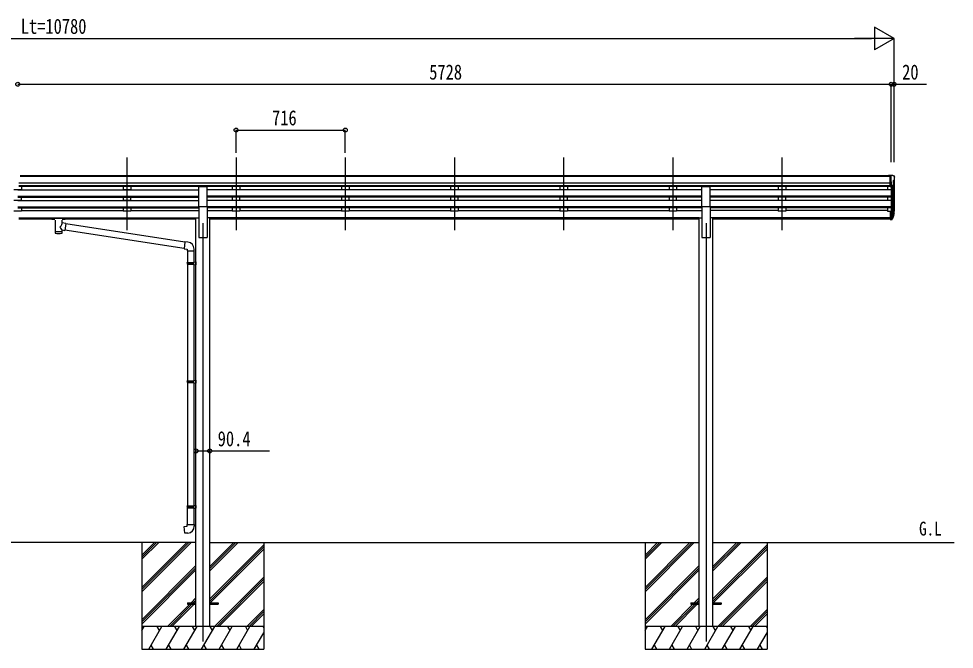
# Model space of a CAD drawing. Units: millimetres, scale not verified. Extents: x -12615 to 12615, y -8910 to 8910.
# Drawn here: x -228 to 5908, y -4527 to -394 of the extents above; entities that cross this region are included whole.
import ezdxf
from ezdxf.enums import TextEntityAlignment as Align

# ---------------------------------------------------------------- set-up
doc = ezdxf.new("R2010")
doc.units = ezdxf.units.MM
doc.header["$LTSCALE"] = 30
for name, color, linetype in [('0-2_USER1', 3, 'Continuous'), ('0-3_YKK_12', 2, 'Continuous'), ('0-4_YKK_13', 4, 'Continuous'), ('0-5_YKK_A1', 4, 'Continuous'), ('0-6_YKK_D', 6, 'Continuous')]:
    doc.layers.add(name, color=color, linetype=linetype)
doc.styles.add('ＭＳ ゴシック', font='')
doc.styles.get('ＭＳ ゴシック').set_extended_font_data('MS Gothic')

msp = doc.modelspace()

# ---------------------------------------------------------------- linework, layer by layer
at = {"layer": '0-3_YKK_12'}
for p, q in [((482.23, -1302.48), (482.23, -1780)), ((1198.23, -1302.48), (1198.23, -1780)), ((1914.23, -1302.48), (1914.23, -1780)), ((2630.23, -1302.48), (2630.23, -1780)), ((3346.23, -1302.48), (3346.23, -1780)), ((4062.23, -1302.48), (4062.23, -1780)), ((4778.23, -1302.48), (4778.23, -1780)), ((980.23, -1733.31), (980.23, -4476.88)), ((4280.23, -1733.31), (4280.23, -4476.88))]:
    msp.add_line(p, q, dxfattribs=at)
at = {"layer": '0-4_YKK_13'}
for p, q in [((5487.73, -1421.88), (5477.73, -1421.97)), ((5477.73, -1423.49), (5477.73, -1421.97)), ((5487.73, -1493.87), (5487.73, -1421.88)), ((5506.23, -1421.88), (5487.73, -1421.88)), ((5494.23, -1494.87), (5494.23, -1421.88)), ((5506.23, -1421.88), (5508.57, -1422.03)), ((5508.23, -1456.4), (5508.23, -1472.67)), ((5513.7, -1453.07), (5508.38, -1456.14)), ((5509.32, -1422.45), (5513.39, -1428.26)), ((5516.23, -1431.25), (5516.23, -1431.88)), ((952.73, -1624.31), (952.73, -1492.51)), ((952.73, -1492.51), (1007.73, -1492.51)), ((1007.73, -1624.31), (1007.73, -1492.51)), ((4252.73, -1624.31), (4252.73, -1492.51)), ((4252.73, -1492.51), (4307.73, -1492.51)), ((4307.73, -1624.31), (4307.73, -1492.51)), ((5487.73, -1493.87), (5494.23, -1493.87)), ((5494.23, -1494.87), (5499.44, -1494.55)), ((5501.86, -1493.05), (5510.86, -1477.46)), ((952.73, -1624.31), (1007.73, -1624.31)), ((4252.73, -1624.31), (4307.73, -1624.31)), ((5487.73, -1655.61), (5487.73, -1709.64)), ((5487.73, -1655.61), (5494.23, -1655.61)), ((5494.23, -1655.61), (5494.23, -1710.38)), ((-9.77, -1700.48), (-9.77, -1706.24)), ((-9.77, -1700.67), (-9.77, -1702.22)), ((-7.77, -1699.82), (75.23, -1699.82)), ((-7.77, -1702), (75.23, -1702)), ((-7.77, -1706.9), (6.73, -1706.9)), ((6.73, -1712.55), (6.73, -1706)), ((10.83, -1713.47), (10.82, -1798.91)), ((56.63, -1732.22), (56.63, -1713.47)), ((60.73, -1712.55), (60.73, -1706)), ((60.73, -1706.9), (75.23, -1706.9)), ((77.23, -1700.48), (77.23, -1706.24)), ((5487.73, -1695.74), (5494.23, -1695.74)), ((5487.73, -1700.62), (5494.23, -1700.62)), ((5487.73, -1709.64), (5494.23, -1709.64)), ((5494.23, -1700.64), (5499.37, -1700.64)), ((5494.23, -1702.44), (5499.08, -1702.44)), ((5494.23, -1710.38), (5499.08, -1710.38)), ((5500.67, -1699.96), (5508.42, -1684.55)), ((5509.87, -1684.91), (5501.68, -1701.09)), ((5510.49, -1685.47), (5501.68, -1709.02)), ((5512.54, -1668.42), (5509.26, -1675.48)), ((5513.14, -1669.79), (5509.26, -1677.74)), ((5510.82, -1681.07), (5510.49, -1685.47)), ((81.85, -1736.12), (56.63, -1732.21)), ((56.65, -1798.91), (56.63, -1778.24)), ((56.63, -1778.55), (74.83, -1781.38)), ((81.85, -1736.12), (74.83, -1781.38)), ((860.84, -1859.03), (81.54, -1738.13)), ((857.18, -1900.97), (75.1, -1779.64)), ((881.84, -1858.99), (861.01, -1857.17)), ((876.92, -1914.74), (922.92, -1914.74)), ((879.03, -1914.74), (879.03, -1990.95)), ((921.03, -1914.74), (921.03, -1988.39)), ((922.92, -1914.74), (922.92, -1903.82)), ((877.03, -1992.95), (878.03, -1990.95)), ((877.03, -1992.95), (921.03, -1992.95)), ((877.03, -1992.95), (877.03, -2000.95)), ((877.03, -2000.95), (921.03, -2000.95)), ((877.03, -2000.95), (878.03, -2002.95)), ((878.03, -1990.95), (921.03, -1990.95)), ((878.03, -2002.95), (921.03, -2002.95)), ((879.03, -2002.95), (879.03, -2766.83)), ((916.56, -1992.95), (916.13, -1990.95)), ((919.03, -1988.45), (935.03, -1987.98)), ((919.03, -1990.45), (919.03, -1988.45)), ((919.03, -1990.45), (921.03, -1990.45)), ((919.03, -2005.45), (919.03, -2003.45)), ((919.03, -2005.45), (935.03, -2005.92)), ((921.03, -2005.51), (921.03, -2764.27)), ((935.03, -1987.98), (935.03, -2005.92)), ((877.03, -2768.83), (878.03, -2766.83)), ((877.03, -2768.83), (921.03, -2768.83)), ((877.03, -2768.83), (877.03, -2776.83)), ((877.03, -2776.83), (921.03, -2776.83)), ((877.03, -2776.83), (878.03, -2778.83)), ((878.03, -2766.83), (921.03, -2766.83)), ((878.03, -2778.83), (921.03, -2778.83)), ((879.03, -2778.83), (879.03, -3587.32)), ((916.56, -2768.83), (916.13, -2766.83)), ((919.03, -2764.33), (935.03, -2763.86)), ((919.03, -2766.33), (919.03, -2764.33)), ((919.03, -2766.33), (921.03, -2766.33)), ((919.03, -2781.33), (919.03, -2779.33)), ((919.03, -2781.33), (935.03, -2781.8)), ((921.03, -2781.39), (921.03, -3584.77)), ((935.03, -2763.86), (935.03, -2781.8)), ((877.03, -3589.32), (878.03, -3587.32)), ((877.03, -3589.32), (921.03, -3589.32)), ((877.03, -3589.32), (877.03, -3597.32)), ((877.03, -3597.32), (921.03, -3597.32)), ((877.03, -3597.32), (878.03, -3599.32)), ((878.03, -3587.32), (921.03, -3587.32)), ((878.03, -3599.32), (921.03, -3599.32)), ((879.03, -3709.32), (879.03, -3599.32)), ((916.56, -3589.32), (916.13, -3587.32)), ((919.03, -3584.82), (935.03, -3584.35)), ((919.03, -3586.82), (919.03, -3584.82)), ((919.03, -3586.82), (921.03, -3586.82)), ((919.03, -3601.82), (919.03, -3599.82)), ((919.03, -3601.82), (921.03, -3601.88)), ((919.03, -3601.82), (935.03, -3602.29)), ((921.03, -3601.88), (921.03, -3709.32)), ((935.03, -3584.35), (935.03, -3601.88)), ((877.03, -3709.32), (923.03, -3709.32)), ((877.03, -3719.32), (877.03, -3709.32)), ((923.03, -3709.32), (923.03, -3720.24)), ((880.03, -4222.38), (880.03, -4231.38)), ((880.03, -4222.38), (934.83, -4222.38)), ((880.03, -4231.38), (934.83, -4231.38)), ((1025.23, -4222.38), (1080.03, -4222.38)), ((1025.23, -4231.38), (1080.03, -4231.38)), ((1080.03, -4222.38), (1080.03, -4231.38)), ((4180.03, -4222.38), (4234.83, -4222.38)), ((4325.23, -4222.38), (4380.03, -4222.38)), ((4325.23, -4231.38), (4380.03, -4231.38)), ((4380.03, -4222.38), (4380.03, -4231.38))]:
    msp.add_line(p, q, dxfattribs=at)
for points in [[(-9.77, -1700.48), (-9.73, -1700.29), (-9.65, -1700.15), (-9.55, -1700.06), (-9.45, -1700), (-9.33, -1699.95), (-9.03, -1699.89), (-8.54, -1699.84), (-8, -1699.82), (-7.77, -1699.82)], [(-9.77, -1706.24), (-9.73, -1706.44), (-9.65, -1706.57), (-9.55, -1706.67), (-9.45, -1706.73), (-9.33, -1706.77), (-9.03, -1706.83), (-8.54, -1706.88), (-8, -1706.9), (-7.77, -1706.9)], [(75.23, -1699.82), (75.58, -1699.82), (76.11, -1699.85), (76.56, -1699.9), (76.87, -1699.98), (77.04, -1700.08), (77.16, -1700.21), (77.22, -1700.39), (77.23, -1700.48)], [(75.23, -1706.9), (75.58, -1706.9), (76.11, -1706.87), (76.56, -1706.82), (76.87, -1706.75), (77.04, -1706.65), (77.16, -1706.51), (77.22, -1706.33), (77.23, -1706.24)], [(861.01, -1857.17), (857, -1902.99), (876.92, -1904.74), (876.92, -1914.74)], [(916.56, -1992.95), (916.56, -2000.95), (916.13, -2002.95)], [(919.03, -2003.45), (921.03, -2003.45), (921.03, -1990.45)], [(916.56, -2768.83), (916.56, -2776.83), (916.13, -2778.83)], [(919.03, -2779.33), (921.03, -2779.33), (921.03, -2766.33)], [(916.56, -3589.32), (916.56, -3597.32), (916.13, -3599.32)], [(919.03, -3599.82), (921.03, -3599.82), (921.03, -3586.82)], [(881.95, -3765.07), (861.12, -3766.89), (857.11, -3721.07), (877.03, -3719.32)], [(4180.03, -4222.38), (4180.03, -4231.38), (4234.83, -4231.38)]]:
    msp.add_lwpolyline(points, dxfattribs=at)
for centre, radius, start, end in [((5508.53, -1456.4), 0.3, 120, 180), ((5508.5, -1423.02), 1, 35, 86.5), ((5513.23, -1431.25), 3, 0, 87), ((5509.33, -1448.69), 6.18, 315.00103, 354.2965), ((5314.23, -1431.88), 202, 355.05096, 0), ((5499.26, -1491.55), 3, 273.5, 330), ((5508.53, -1472.67), 0.3, 180, 265.2833), ((5508.26, -1475.96), 3, 330, 85.2833), ((5483.65, -1658.92), 30.41, 341.80266, 352.8448), ((5485.05, -1660.68), 29.53, 342.01856, 353.49194), ((877.92, -1903.82), 45, 0, 85), ((878.03, -3720.24), 45, 275, 0)]:
    msp.add_arc(centre, radius, start, end, dxfattribs=at)
for centre, major_axis, ratio, start_param, end_param in [((5426.37, -1654.43), (-87.93, 4.42), 0.541684, 3.060334, 3.2172517), ((5425.58, -1661.11), (89.06, 1.43), 0.57596, 6.1985533, 6.3701348), ((-7.77, -1702.22), (2, 0), 0.109601, 1.5707963, 3.1415927), ((33.73, -1706), (27, 0), 0.070066, 6.2831853, 9.424778), ((44.73, -1709.98), (16, 0), 0.361356, 6.2636979, 6.2831853), ((75.23, -1702.22), (2, 0), 0.109601, 0, 1.5707963), ((5499.08, -1699.73), (3, 0), 0.90356, 4.712389, 5.7595865), ((5499.08, -1707.67), (-3, 0), 0.90356, 1.5707963, 2.6179939), ((5499.37, -1699.28), (1.5, 0), 0.90356, 4.712389, 5.7595865), ((5424.31, -1661.01), (88.05, 0), 0.90356, 5.9828017, 6.0168888), ((5509.52, -1681.07), (-1.3, 0), 0.90356, 2.9359903, 4.9130961), ((5423.6, -1664.88), (89.07, 0), 0.90356, 6.0316505, 6.077583), ((33.73, -1758.75), (-22.81, -26.62), 0.234429, 1.6855472, 3.1268519), ((36.28, -1756.11), (20.32, -22.25), 0.045535, 0.0389954, 1.3075346), ((33.73, -1798.91), (22.92, 0), 0.101955, 3.1415499, 6.2833984), ((33.73, -1786.47), (22.91, 0), 0.122865, 3.1415927, 6.2831853)]:
    msp.add_ellipse(centre, major_axis=major_axis, ratio=ratio, start_param=start_param, end_param=end_param, dxfattribs=at)
at = {"layer": '0-5_YKK_A1'}
for p, q in [((5487.73, -1472.23), (-227.27, -1472.23)), ((5487.73, -1423.49), (-217.27, -1423.49)), ((5487.73, -1428.7), (-217.27, -1428.7)), ((5494.23, -1462.99), (5494.23, -1655.61)), ((5514.23, -1452.46), (5514.23, -1655.24)), ((-208.77, -1515.3), (-258.77, -1515.3)), ((-233.77, -1515.4), (952.73, -1515.4)), ((5487.73, -1490.09), (-227.27, -1490.09)), ((952.73, -1493.33), (-227.27, -1493.33)), ((-208.77, -1493.43), (-208.77, -1515.3)), ((457.23, -1493.43), (457.23, -1515.3)), ((507.23, -1515.3), (457.23, -1515.3)), ((507.23, -1493.43), (507.23, -1515.3)), ((4252.73, -1493.33), (1007.73, -1493.33)), ((4252.73, -1515.4), (1007.73, -1515.4)), ((1173.23, -1493.43), (1173.23, -1515.3)), ((1223.23, -1515.3), (1173.23, -1515.3)), ((1223.23, -1493.43), (1223.23, -1515.3)), ((1889.23, -1493.43), (1889.23, -1515.3)), ((1939.23, -1515.3), (1889.23, -1515.3)), ((1939.23, -1493.43), (1939.23, -1515.3)), ((2605.23, -1493.43), (2605.23, -1515.3)), ((2655.23, -1515.3), (2605.23, -1515.3)), ((2655.23, -1493.43), (2655.23, -1515.3)), ((3321.23, -1493.43), (3321.23, -1515.3)), ((3371.23, -1515.3), (3321.23, -1515.3)), ((3371.23, -1493.43), (3371.23, -1515.3)), ((4037.23, -1493.43), (4037.23, -1515.3)), ((4087.23, -1515.3), (4037.23, -1515.3)), ((4087.23, -1493.43), (4087.23, -1515.3)), ((5487.73, -1493.33), (4307.73, -1493.33)), ((5494.23, -1515.4), (4307.73, -1515.4)), ((4753.23, -1493.43), (4753.23, -1515.3)), ((4803.23, -1515.3), (4753.23, -1515.3)), ((4803.23, -1493.43), (4803.23, -1515.3)), ((5469.23, -1493.33), (5469.23, -1515.4)), ((5500.23, -1494.39), (5500.24, -1700.38)), ((5509.26, -1480.23), (5509.26, -1681.95)), ((-208.77, -1585.4), (-258.77, -1585.4)), ((-233.77, -1557.28), (952.73, -1557.28)), ((-233.77, -1558.77), (952.73, -1558.77)), ((-233.77, -1563.09), (952.73, -1563.09)), ((-233.77, -1585.5), (952.73, -1585.5)), ((-208.77, -1585.4), (-208.77, -1563.09)), ((457.23, -1563.09), (457.23, -1585.4)), ((507.23, -1585.4), (457.23, -1585.4)), ((507.23, -1585.4), (507.23, -1563.09)), ((4252.73, -1557.28), (1007.73, -1557.28)), ((4252.73, -1558.77), (1007.73, -1558.77)), ((4252.73, -1563.09), (1007.73, -1563.09)), ((4252.73, -1585.5), (1007.73, -1585.5)), ((1173.23, -1563.09), (1173.23, -1585.4)), ((1223.23, -1585.4), (1173.23, -1585.4)), ((1223.23, -1585.4), (1223.23, -1563.09)), ((1889.23, -1563.09), (1889.23, -1585.4)), ((1939.23, -1585.4), (1889.23, -1585.4)), ((1939.23, -1585.4), (1939.23, -1563.09)), ((2605.23, -1563.09), (2605.23, -1585.4)), ((2655.23, -1585.4), (2605.23, -1585.4)), ((2655.23, -1585.4), (2655.23, -1563.09)), ((3321.23, -1563.09), (3321.23, -1585.4)), ((3371.23, -1585.4), (3321.23, -1585.4)), ((3371.23, -1585.4), (3371.23, -1563.09)), ((4037.23, -1563.09), (4037.23, -1585.4)), ((4087.23, -1585.4), (4037.23, -1585.4)), ((4087.23, -1585.4), (4087.23, -1563.09)), ((5494.23, -1557.28), (4307.73, -1557.28)), ((5494.23, -1558.77), (4307.73, -1558.77)), ((5494.23, -1563.09), (4307.73, -1563.09)), ((5494.23, -1585.5), (4307.73, -1585.5)), ((4753.23, -1563.09), (4753.23, -1585.4)), ((4803.23, -1585.4), (4753.23, -1585.4)), ((4803.23, -1585.4), (4803.23, -1563.09)), ((5469.23, -1563.09), (5469.23, -1585.5)), ((-208.77, -1656.24), (-258.77, -1656.24)), ((-233.77, -1627.38), (952.73, -1627.38)), ((-233.77, -1628.88), (952.73, -1628.88)), ((-233.77, -1633.19), (952.73, -1633.19)), ((-208.77, -1633.19), (-208.77, -1656.24)), ((-208.77, -1651.29), (457.23, -1651.29)), ((457.23, -1633.19), (457.23, -1656.24)), ((507.23, -1656.24), (457.23, -1656.24)), ((507.23, -1633.19), (507.23, -1656.24)), ((507.23, -1651.29), (952.73, -1651.29)), ((952.73, -1624.31), (952.73, -1826.88)), ((1007.73, -1624.31), (1007.73, -1826.88)), ((4252.73, -1627.38), (1007.73, -1627.38)), ((4252.73, -1628.88), (1007.73, -1628.88)), ((4252.73, -1633.19), (1007.73, -1633.19)), ((1007.73, -1651.29), (1173.23, -1651.29)), ((1173.23, -1633.19), (1173.23, -1656.24)), ((1223.23, -1656.24), (1173.23, -1656.24)), ((1223.23, -1633.19), (1223.23, -1656.24)), ((1223.23, -1651.29), (1889.23, -1651.29)), ((1889.23, -1633.19), (1889.23, -1656.24)), ((1939.23, -1656.24), (1889.23, -1656.24)), ((1939.23, -1633.19), (1939.23, -1656.24)), ((1939.23, -1651.29), (2605.23, -1651.29)), ((2605.23, -1633.19), (2605.23, -1656.24)), ((2655.23, -1656.24), (2605.23, -1656.24)), ((2655.23, -1633.19), (2655.23, -1656.24)), ((2655.23, -1651.29), (3321.23, -1651.29)), ((3321.23, -1633.19), (3321.23, -1656.24)), ((3371.23, -1656.24), (3321.23, -1656.24)), ((3371.23, -1633.19), (3371.23, -1656.24)), ((3371.23, -1651.29), (4037.23, -1651.29)), ((4037.23, -1633.19), (4037.23, -1656.24)), ((4087.23, -1656.24), (4037.23, -1656.24)), ((4087.23, -1633.19), (4087.23, -1656.24)), ((4087.23, -1651.29), (4252.73, -1651.29)), ((4252.73, -1624.31), (4252.73, -1826.88)), ((4307.73, -1624.31), (4307.73, -1826.88)), ((5494.23, -1627.38), (4307.73, -1627.38)), ((5494.23, -1628.88), (4307.73, -1628.88)), ((5494.23, -1633.19), (4307.73, -1633.19)), ((4753.23, -1651.29), (4307.73, -1651.29)), ((4753.23, -1633.19), (4753.23, -1656.24)), ((4803.23, -1656.24), (4753.23, -1656.24)), ((4803.23, -1633.19), (4803.23, -1656.24)), ((5469.23, -1651.29), (4803.23, -1651.29)), ((5469.23, -1633.19), (5469.23, -1656.24)), ((5469.23, -1656.24), (5487.73, -1656.24)), ((-227.27, -1698.31), (935.03, -1698.31)), ((-227.27, -1699.71), (935.03, -1699.71)), ((6.73, -1707.39), (-227.27, -1707.39)), ((935.03, -1707.39), (60.73, -1707.39)), ((935.03, -4376.88), (935.03, -1697.88)), ((935.03, -1697.88), (952.73, -1697.88)), ((1025.43, -1697.88), (1007.73, -1697.88)), ((1025.43, -4376.88), (1025.43, -1697.88)), ((4235.03, -1698.31), (1025.43, -1698.31)), ((4235.03, -1699.71), (1025.43, -1699.71)), ((4235.03, -1707.39), (1025.43, -1707.39)), ((4235.03, -4376.88), (4235.03, -1697.88)), ((4235.03, -1697.88), (4252.73, -1697.88)), ((4325.43, -1697.88), (4307.73, -1697.88)), ((4325.43, -4376.88), (4325.43, -1697.88)), ((5487.73, -1698.31), (4325.43, -1698.31)), ((5487.73, -1699.71), (4325.43, -1699.71)), ((5487.73, -1707.39), (4325.43, -1707.39)), ((952.73, -1826.88), (1007.73, -1826.88)), ((4252.73, -1826.88), (4307.73, -1826.88)), ((935.23, -3826.88), (-1244.77, -3826.88)), ((580.03, -3826.88), (580.03, -4526.88)), ((580.03, -4121.06), (874.21, -3826.88)), ((580.03, -4135.2), (888.35, -3826.88)), ((580.03, -4149.34), (902.5, -3826.88)), ((580.03, -3937.21), (690.36, -3826.88)), ((580.03, -3923.07), (676.22, -3826.88)), ((580.03, -3908.93), (662.08, -3826.88)), ((1025.23, -3826.88), (4235.23, -3826.88)), ((1025.23, -4012.51), (1210.86, -3826.88)), ((1025.23, -3998.37), (1196.72, -3826.88)), ((1025.23, -3984.23), (1182.58, -3826.88)), ((1025.23, -4196.36), (1380.03, -3841.56)), ((1025.23, -4210.5), (1380.03, -3855.7)), ((1380.03, -3826.88), (1380.03, -4526.88)), ((3880.03, -3826.88), (3880.03, -4526.88)), ((3880.03, -4121.06), (4174.21, -3826.88)), ((3880.03, -4135.2), (4188.35, -3826.88)), ((3880.03, -4149.34), (4202.5, -3826.88)), ((3880.03, -3937.21), (3990.36, -3826.88)), ((3880.03, -3923.07), (3976.22, -3826.88)), ((3880.03, -3908.93), (3962.08, -3826.88)), ((4325.23, -3826.88), (5908.27, -3826.88)), ((4325.23, -4012.51), (4510.86, -3826.88)), ((4325.23, -3998.37), (4496.72, -3826.88)), ((4325.23, -3984.23), (4482.58, -3826.88)), ((4325.23, -4196.36), (4680.03, -3841.56)), ((4325.23, -4210.5), (4680.03, -3855.7)), ((4680.03, -3826.88), (4680.03, -4526.88)), ((1027.49, -4222.38), (1380.03, -3869.85)), ((4327.49, -4222.38), (4680.03, -3869.85)), ((580.03, -4333.19), (934.83, -3978.39)), ((3880.03, -4333.19), (4234.83, -3978.39)), ((580.03, -4347.33), (934.83, -3992.53)), ((580.03, -4361.48), (934.83, -4006.68)), ((3880.03, -4347.33), (4234.83, -3992.53)), ((3880.03, -4361.48), (4234.83, -4006.68)), ((1056.84, -4376.88), (1380.03, -4053.69)), ((1070.98, -4376.88), (1380.03, -4067.83)), ((1085.13, -4376.88), (1380.03, -4081.98)), ((4356.84, -4376.88), (4680.03, -4053.69)), ((4370.98, -4376.88), (4680.03, -4067.83)), ((4385.13, -4376.88), (4680.03, -4081.98)), ((748.47, -4376.88), (893.97, -4231.38)), ((762.62, -4376.88), (908.12, -4231.38)), ((776.76, -4376.88), (922.26, -4231.38)), ((902.97, -4222.38), (934.83, -4190.52)), ((917.12, -4222.38), (934.83, -4204.67)), ((931.26, -4222.38), (934.83, -4218.81)), ((4048.47, -4376.88), (4193.97, -4231.38)), ((4062.62, -4376.88), (4208.12, -4231.38)), ((4076.76, -4376.88), (4222.26, -4231.38)), ((4202.97, -4222.38), (4234.83, -4190.52)), ((4217.12, -4222.38), (4234.83, -4204.67)), ((4231.26, -4222.38), (4234.83, -4218.81)), ((1268.97, -4376.88), (1380.03, -4265.82)), ((1283.12, -4376.88), (1380.03, -4279.97)), ((1297.26, -4376.88), (1380.03, -4294.11)), ((4568.97, -4376.88), (4680.03, -4265.82)), ((4583.12, -4376.88), (4680.03, -4279.97)), ((4597.26, -4376.88), (4680.03, -4294.11)), ((1380.03, -4376.88), (580.03, -4376.88)), ((580.03, -4404.38), (595.91, -4376.88)), ((624.78, -4526.88), (711.38, -4376.88)), ((696.38, -4402.86), (681.38, -4376.88)), ((740.25, -4526.88), (826.85, -4376.88)), ((811.85, -4402.86), (796.85, -4376.88)), ((855.72, -4526.88), (942.32, -4376.88)), ((927.32, -4402.86), (912.32, -4376.88)), ((971.19, -4526.88), (1057.79, -4376.88)), ((1042.79, -4402.86), (1027.79, -4376.88)), ((1086.66, -4526.88), (1173.26, -4376.88)), ((1158.26, -4402.86), (1143.26, -4376.88)), ((1202.13, -4526.88), (1288.73, -4376.88)), ((1258.73, -4376.88), (1273.73, -4402.86)), ((1374.2, -4376.88), (1380.03, -4386.98)), ((4680.03, -4376.88), (3880.03, -4376.88)), ((3880.03, -4404.38), (3895.91, -4376.88)), ((3924.78, -4526.88), (4011.38, -4376.88)), ((3996.38, -4402.86), (3981.38, -4376.88)), ((4040.25, -4526.88), (4126.85, -4376.88)), ((4111.85, -4402.86), (4096.85, -4376.88)), ((4155.72, -4526.88), (4242.32, -4376.88)), ((4227.32, -4402.86), (4212.32, -4376.88)), ((4271.19, -4526.88), (4357.79, -4376.88)), ((4342.79, -4402.86), (4327.79, -4376.88)), ((4386.66, -4526.88), (4473.26, -4376.88)), ((4458.26, -4402.86), (4443.26, -4376.88)), ((4502.13, -4526.88), (4588.73, -4376.88)), ((4558.73, -4376.88), (4573.73, -4402.86)), ((4674.2, -4376.88), (4680.03, -4386.98)), ((1317.6, -4526.88), (1380.03, -4418.74)), ((4617.6, -4526.88), (4680.03, -4418.74)), ((580.03, -4526.88), (1380.03, -4526.88)), ((639.78, -4500.9), (654.78, -4526.88)), ((755.25, -4500.9), (770.25, -4526.88)), ((870.72, -4500.9), (885.72, -4526.88)), ((986.19, -4500.9), (1001.19, -4526.88)), ((1101.66, -4500.9), (1116.66, -4526.88)), ((1217.13, -4500.9), (1232.13, -4526.88)), ((1332.6, -4500.9), (1347.6, -4526.88)), ((3880.03, -4526.88), (4680.03, -4526.88)), ((3939.78, -4500.9), (3954.78, -4526.88)), ((4055.25, -4500.9), (4070.25, -4526.88)), ((4170.72, -4500.9), (4185.72, -4526.88)), ((4286.19, -4500.9), (4301.19, -4526.88)), ((4401.66, -4500.9), (4416.66, -4526.88)), ((4517.13, -4500.9), (4532.13, -4526.88)), ((4632.6, -4500.9), (4647.6, -4526.88))]:
    msp.add_line(p, q, dxfattribs=at)
at = {"layer": '0-6_YKK_D'}
for p, q in [((5514.23, -523.49), (5384.33, -448.49)), ((5384.33, -448.49), (5384.33, -598.49)), ((-5115.77, -523.49), (5364.23, -523.49)), ((5514.23, -523.49), (5254.43, -523.49)), ((5514.23, -523.49), (5384.33, -598.49)), ((5514.23, -1333.06), (5514.23, -522.49)), ((-233.77, -823.49), (5494.23, -823.49)), ((5494.23, -1333.06), (5494.23, -822.49)), ((5494.23, -1333.06), (5494.23, -822.49)), ((5514.23, -1333.06), (5514.23, -822.49)), ((1198.23, -1273.59), (1198.23, -1122.49)), ((1198.23, -1123.49), (1914.23, -1123.49)), ((1914.23, -1273.59), (1914.23, -1122.49))]:
    msp.add_line(p, q, dxfattribs=at)
for points in [[(5494.23, -823.49), (5514.23, -823.49), (5725.63, -823.49)], [(935.03, -3226.88), (1025.43, -3226.88), (1416.83, -3226.88)]]:
    msp.add_lwpolyline(points, dxfattribs=at)
for centre in [(-233.77, -823.49), (-233.77, -823.49), (5494.23, -823.49), (5494.23, -823.49), (5514.23, -823.49), (1198.23, -1123.49), (1914.23, -1123.49), (935.03, -3226.88), (1025.43, -3226.88)]:
    msp.add_circle(centre, 12.75, dxfattribs=at)

# ---------------------------------------------------------------- texts
at = {"layer": '0-2_USER1', "style": 'ＭＳ ゴシック', "width": 0.8}
msp.add_text('G.L', height=90.91, dxfattribs=at).set_placement((5677.24, -3808.63), align=Align.BOTTOM_LEFT)
at = {"layer": '0-6_YKK_D', "style": 'ＭＳ ゴシック', "width": 0.8}
for s, p in [('Lt=10780', (-214.17, -522.49)), ('5728', (2464.63, -822.49)), ('20', (5566.23, -822.49)), ('716', (1433.83, -1122.49)), ('90.4', (1077.43, -3225.88))]:
    msp.add_text(s, height=98.97, dxfattribs=at).set_placement(p, align=Align.BOTTOM_LEFT)

doc.saveas('drawing.dxf')
